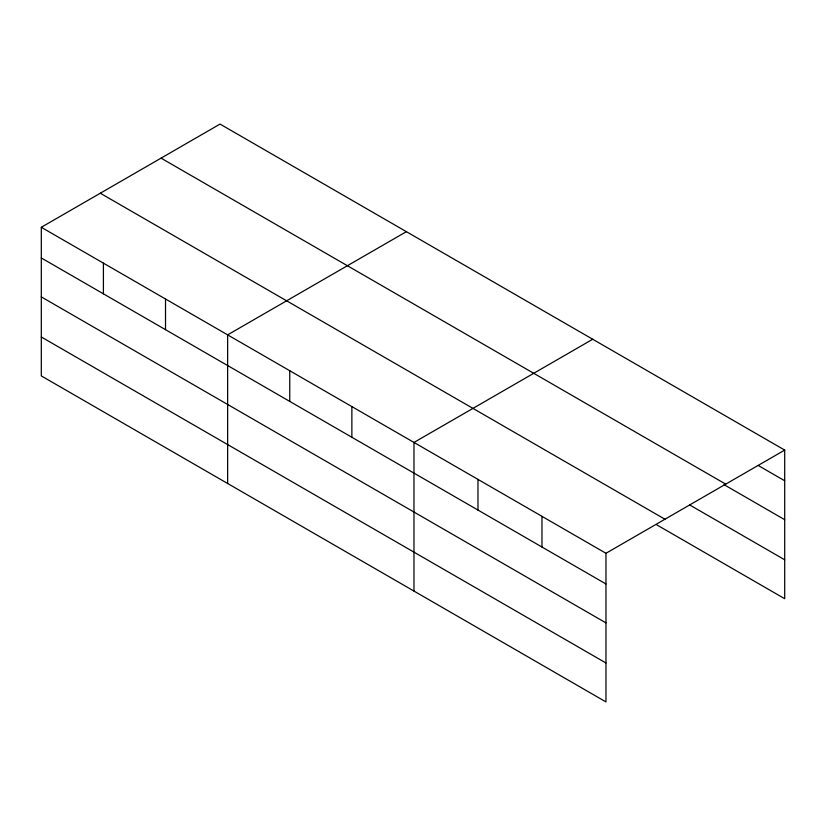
<?xml version="1.0" encoding="UTF-8"?>
<svg xmlns="http://www.w3.org/2000/svg" width="826" height="826" viewBox="0 0 826 826"><rect width="100%" height="100%" fill="white"/><g stroke="black" fill="none" stroke-linecap="round" stroke-linejoin="round"><path stroke-width="1.24" d="M605.964 622.887L605.964 553.286L41.3 227.284L41.3 375.913L605.964 701.914L605.964 622.887L41.3 296.885M656.711 524.82L784.7 598.716L784.7 450.087L220.036 124.086L41.3 227.284M406.382 231.672L227.635 334.86L227.635 483.489M592.717 339.249L413.971 442.447L413.971 591.075M605.964 553.286L784.7 450.087M758.216 465.482L784.7 480.773M161.06 158.138L725.713 484.139M724.02 484.655L784.7 519.688M689.813 505.016L784.7 559.791M100.287 193.222L664.94 519.234M41.3 257.96L605.964 583.961M41.3 336.987L605.964 662.989M541.97 516.333L541.97 547.018M477.975 479.39L477.975 510.065M351.866 406.588L351.866 437.264M289.75 370.719L289.75 401.405M165.52 299.002L165.52 329.677M103.415 263.143L103.415 293.819"/></g></svg>
